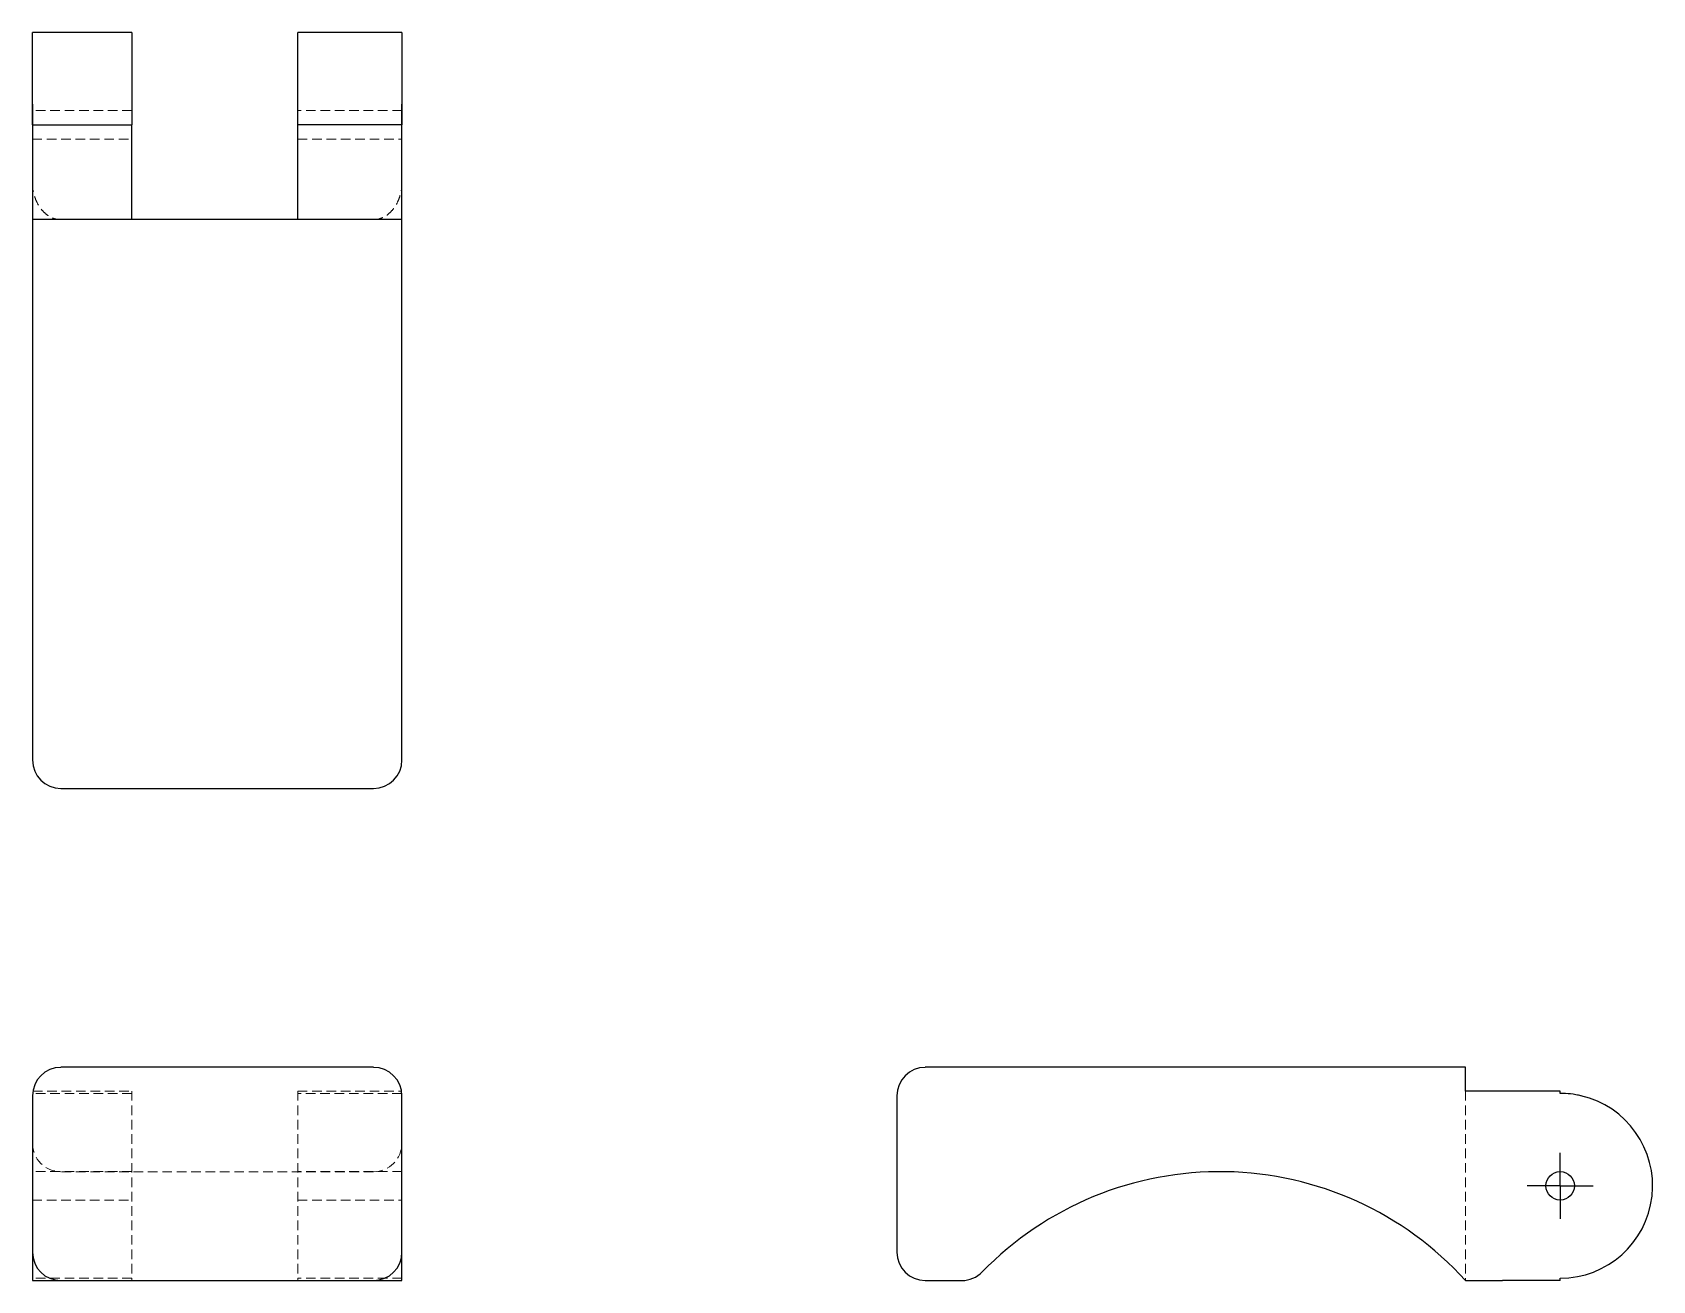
# Model space of a CAD drawing. Header units: millimetres. Extents: x 59 to 273, y 43 to 208.
import ezdxf

# ---------------------------------------------------------------- set-up
doc = ezdxf.new("R2010")
doc.units = ezdxf.units.MM
doc.linetypes.add('HIDDEN', pattern=[1.905, 1.27, -0.635])
doc.layers.add('10', color=7, linetype='Continuous')

# ---------------------------------------------------------------- blocks, each defined once
blk = doc.blocks.new('SW_CENTERMARKSYMBOL_0')
at = {"layer": '10', "color": 0}
for p, q in [((0, 2.5), (0, 4.38)), ((0, 0), (0, 2.5)), ((-2.5, 0), (-4.38, 0)), ((0, 0), (-2.5, 0)), ((0, 0), (0, -2.5)), ((0, 0), (2.5, 0)), ((2.5, 0), (4.38, 0)), ((0, -2.5), (0, -4.38))]:
    blk.add_line(p, q, dxfattribs=at)

msp = doc.modelspace()

# ---------------------------------------------------------------- linework, layer by layer
at = {"color": 7, "linetype": 'Continuous', "lineweight": 25}
for p, q in [((71.77, 208), (58.6, 208)), ((58.6, 198.53), (58.6, 208)), ((71.77, 208), (71.77, 195.77)), ((107.51, 208), (93.71, 208)), ((93.71, 195.77), (93.71, 208)), ((107.51, 208), (107.51, 198.53)), ((58.6, 198.53), (58.6, 111.76)), ((107.51, 111.76), (107.51, 198.53)), ((58.66, 195.77), (58.62, 195.77)), ((58.66, 183.24), (58.66, 195.77)), ((58.66, 195.77), (71.77, 195.77)), ((71.77, 183.24), (71.77, 195.77)), ((107.45, 195.77), (93.71, 195.77)), ((93.71, 183.24), (93.71, 195.77)), ((107.45, 195.77), (107.45, 183.24)), ((107.49, 195.77), (107.45, 195.77)), ((103.74, 183.24), (62.37, 183.24)), ((62.37, 108), (103.74, 108)), ((103.74, 71.11), (62.37, 71.11)), ((248.24, 71.11), (176.76, 71.11)), ((58.6, 67.34), (58.6, 46.66)), ((107.51, 46.66), (107.51, 67.34)), ((173, 67.34), (173, 46.66)), ((260.77, 67.97), (248.24, 67.97)), ((260.77, 67.66), (260.77, 67.97)), ((58.6, 46.66), (58.6, 42.89)), ((107.51, 42.89), (107.51, 46.66)), ((62.37, 42.89), (103.74, 42.89)), ((176.76, 42.89), (181.59, 42.89)), ((260.77, 42.89), (253.16, 42.89)), ((260.77, 42.89), (260.77, 43.21))]:
    msp.add_line(p, q, dxfattribs=at)
at = {"color": 7, "linetype": 'HIDDEN', "lineweight": 18}
for p, q in [((71.77, 197.66), (58.6, 197.66)), ((107.51, 197.66), (93.71, 197.66)), ((58.62, 195.77), (58.6, 195.77)), ((107.51, 195.77), (107.49, 195.77)), ((58.6, 193.89), (71.77, 193.89)), ((93.71, 193.89), (107.51, 193.89)), ((71.77, 183.24), (62.37, 183.24)), ((103.74, 183.24), (93.71, 183.24)), ((71.77, 67.66), (58.62, 67.66)), ((58.66, 67.97), (71.77, 67.97)), ((71.77, 67.97), (71.77, 42.89)), ((93.71, 67.97), (107.45, 67.97)), ((93.71, 67.97), (93.71, 42.89)), ((107.49, 67.66), (93.71, 67.66)), ((248.24, 67.97), (248.24, 42.89)), ((263.53, 67.34), (263.08, 67.44)), ((71.77, 57.31), (58.6, 57.31)), ((103.74, 57.3), (62.37, 57.3)), ((107.51, 57.31), (93.71, 57.31)), ((58.6, 53.55), (71.77, 53.55)), ((93.71, 53.55), (107.51, 53.55)), ((71.77, 43.21), (58.6, 43.21)), ((107.51, 43.21), (93.71, 43.21))]:
    msp.add_line(p, q, dxfattribs=at)
at = {"color": 7, "linetype": 'Continuous', "lineweight": 25, "flags": 128}
for points in [[(62.37, 183.24), (61.71, 183.24), (61.07, 183.24), (60.48, 183.24), (59.94, 183.24), (59.47, 183.24), (59.1, 183.24), (58.82, 183.24), (58.66, 183.24)], [(107.45, 183.24), (107.29, 183.24), (107.01, 183.24), (106.64, 183.24), (106.17, 183.24), (105.63, 183.24), (105.04, 183.24), (104.4, 183.24), (103.74, 183.24)], [(248.24, 67.97), (248.24, 68.61), (248.24, 69.21), (248.24, 69.75), (248.24, 70.22), (248.24, 70.6), (248.24, 70.88), (248.24, 71.05), (248.24, 71.11)]]:
    msp.add_lwpolyline(points, dxfattribs=at)
at = {"color": 7, "linetype": 'Continuous', "lineweight": 25}
msp.add_circle((260.77, 55.43), 1.88, dxfattribs=at)
for centre, radius, start, end in [((62.37, 111.76), 3.76, 180, 270), ((103.74, 111.76), 3.76, 270, 0), ((62.37, 67.34), 3.76, 90, 180), ((103.74, 67.34), 3.76, 0, 90), ((176.76, 67.34), 3.76, 90, 180), ((260.77, 55.43), 12.23, 270, 76.9972), ((215.73, 13.41), 43.89, 42.2042, 135.7582), ((62.37, 46.66), 3.76, 180, 270), ((103.74, 46.66), 3.76, 270, 0), ((176.76, 46.66), 3.76, 180, 270), ((181.59, 46.66), 3.76, 270, 315.7582)]:
    msp.add_arc(centre, radius, start, end, dxfattribs=at)
at = {"color": 7, "linetype": 'HIDDEN', "lineweight": 18}
for centre, start, end in [((62.37, 61.06), 180, 270), ((103.74, 61.06), 270, 0)]:
    msp.add_arc(centre, 3.76, start, end, dxfattribs=at)
at = {"color": 7, "linetype": 'Continuous', "lineweight": 25}
for points in [[(58.62, 195.77), (58.62, 196.7), (58.6, 197.62), (58.6, 198.53)], [(107.51, 198.53), (107.51, 197.62), (107.49, 196.7), (107.49, 195.77)], [(263.53, 67.34), (262.62, 67.55), (261.7, 67.66), (260.77, 67.66)]]:
    msp.add_open_spline(points, degree=3, dxfattribs=at)
at = {"color": 7, "linetype": 'HIDDEN', "lineweight": 18}
for points, knots in [([(58.6, 188.16), (58.6, 187.58), (58.68, 187.02), (58.92, 186.2), (59.02, 185.93), (59.25, 185.42), (59.39, 185.17), (59.7, 184.7), (59.88, 184.47), (60.28, 184.07), (60.5, 183.89), (60.98, 183.58), (61.24, 183.45), (61.65, 183.32), (61.79, 183.29), (62.08, 183.25), (62.22, 183.24), (62.37, 183.24)], [0, 0, 0, 0, 0.25, 0.25, 0.375, 0.375, 0.5, 0.5, 0.625, 0.625, 0.75, 0.75, 0.875, 0.875, 0.9375, 0.9375, 1, 1, 1, 1]), ([(103.74, 183.24), (104.03, 183.24), (104.31, 183.28), (104.72, 183.41), (104.86, 183.46), (105.12, 183.58), (105.24, 183.65), (105.6, 183.88), (105.82, 184.06), (106.22, 184.47), (106.4, 184.69), (106.72, 185.16), (106.86, 185.41), (107.09, 185.93), (107.19, 186.2), (107.35, 186.74), (107.41, 187.02), (107.49, 187.59), (107.51, 187.87), (107.51, 188.16)], [0, 0, 0, 0, 0.125, 0.125, 0.1875, 0.1875, 0.25, 0.25, 0.375, 0.375, 0.5, 0.5, 0.625, 0.625, 0.75, 0.75, 0.875, 0.875, 1, 1, 1, 1])]:
    msp.add_open_spline(points, degree=3, knots=knots, dxfattribs=at)
at = {"color": 7, "linetype": 'Continuous', "lineweight": 25}
for points, knots in [([(58.6, 42.89), (58.6, 42.89), (58.68, 42.89), (58.92, 42.89), (59.02, 42.89), (59.25, 42.89), (59.39, 42.89), (59.7, 42.89), (59.88, 42.89), (60.28, 42.89), (60.5, 42.89), (60.98, 42.89), (61.24, 42.89), (61.65, 42.89), (61.79, 42.89), (62.08, 42.89), (62.22, 42.89), (62.37, 42.89)], [0, 0, 0, 0, 0.25, 0.25, 0.375, 0.375, 0.5, 0.5, 0.625, 0.625, 0.75, 0.75, 0.875, 0.875, 0.9375, 0.9375, 1, 1, 1, 1]), ([(103.74, 42.89), (104.03, 42.89), (104.31, 42.89), (104.72, 42.89), (104.86, 42.89), (105.12, 42.89), (105.24, 42.89), (105.6, 42.89), (105.82, 42.89), (106.22, 42.89), (106.4, 42.89), (106.72, 42.89), (106.86, 42.89), (107.09, 42.89), (107.19, 42.89), (107.35, 42.89), (107.41, 42.89), (107.49, 42.89), (107.51, 42.89), (107.51, 42.89)], [0, 0, 0, 0, 0.125, 0.125, 0.1875, 0.1875, 0.25, 0.25, 0.375, 0.375, 0.5, 0.5, 0.625, 0.625, 0.75, 0.75, 0.875, 0.875, 1, 1, 1, 1]), ([(248.24, 42.89), (248.24, 42.89), (248.28, 42.89), (248.41, 42.89), (248.46, 42.89), (248.58, 42.89), (248.65, 42.89), (248.88, 42.89), (249.06, 42.89), (249.47, 42.89), (249.69, 42.89), (250.16, 42.89), (250.41, 42.89), (250.93, 42.89), (251.2, 42.89), (251.74, 42.89), (252.02, 42.89), (252.59, 42.89), (252.87, 42.89), (253.16, 42.89)], [0, 0, 0, 0, 0.125, 0.125, 0.1875, 0.1875, 0.25, 0.25, 0.375, 0.375, 0.5, 0.5, 0.625, 0.625, 0.75, 0.75, 0.875, 0.875, 1, 1, 1, 1])]:
    msp.add_open_spline(points, degree=3, knots=knots, dxfattribs=at)

# ---------------------------------------------------------------- block references
at = {"layer": '10'}
msp.add_blockref('SW_CENTERMARKSYMBOL_0', (260.77, 55.43), dxfattribs=at)

doc.saveas('drawing.dxf')
